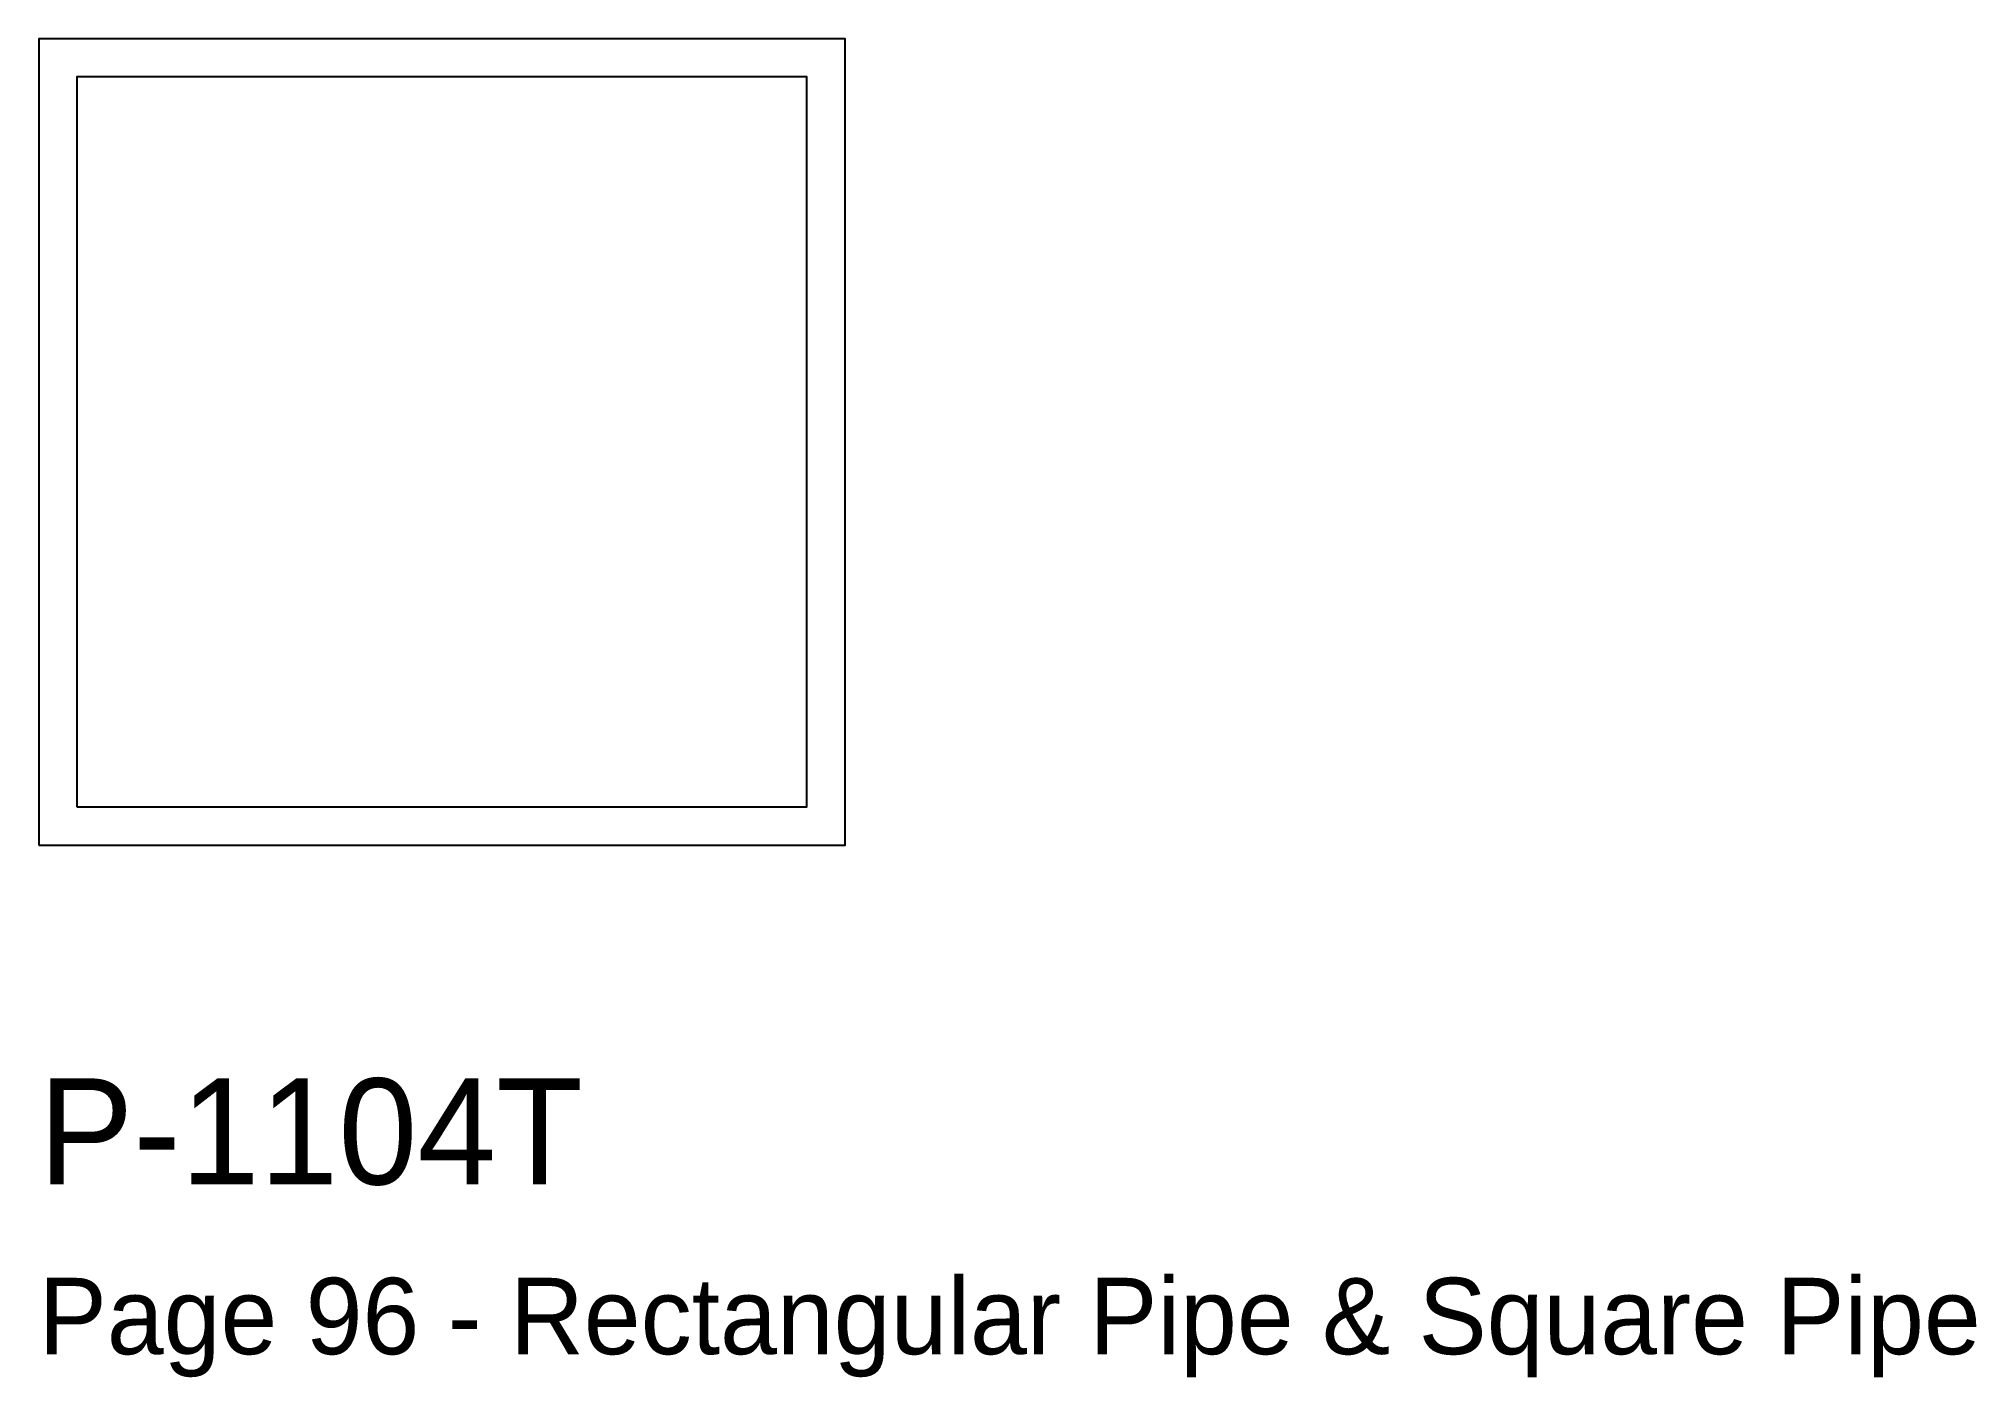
# Model space of a CAD drawing. Header units: millimetres. Extents: x 0 to 45.7, y -12.5 to 19.
import ezdxf

# ---------------------------------------------------------------- set-up
doc = ezdxf.new("R2010")
doc.units = ezdxf.units.MM
doc.layers.add('INFO', color=7, linetype='Continuous')
doc.layers.add('PROFILE', color=7, linetype='Continuous')

msp = doc.modelspace()

# ---------------------------------------------------------------- linework, layer by layer
at = {"layer": 'PROFILE'}
for points in [[(0, 0), (19, 0), (19, 19), (0, 19)], [(0.9, 0.9), (18.1, 0.9), (18.1, 18.1), (0.9, 18.1)]]:
    msp.add_lwpolyline(points, close=True, dxfattribs=at)

# ---------------------------------------------------------------- texts
at = {"layer": 'INFO'}
for s, height, p in [('P-1104T', 2.5, (0, -8)), ('Page 96 - Rectangular Pipe & Square Pipe', 1.8, (0, -12))]:
    msp.add_text(s, height=height, dxfattribs=at).set_placement(p)

doc.saveas('drawing.dxf')
